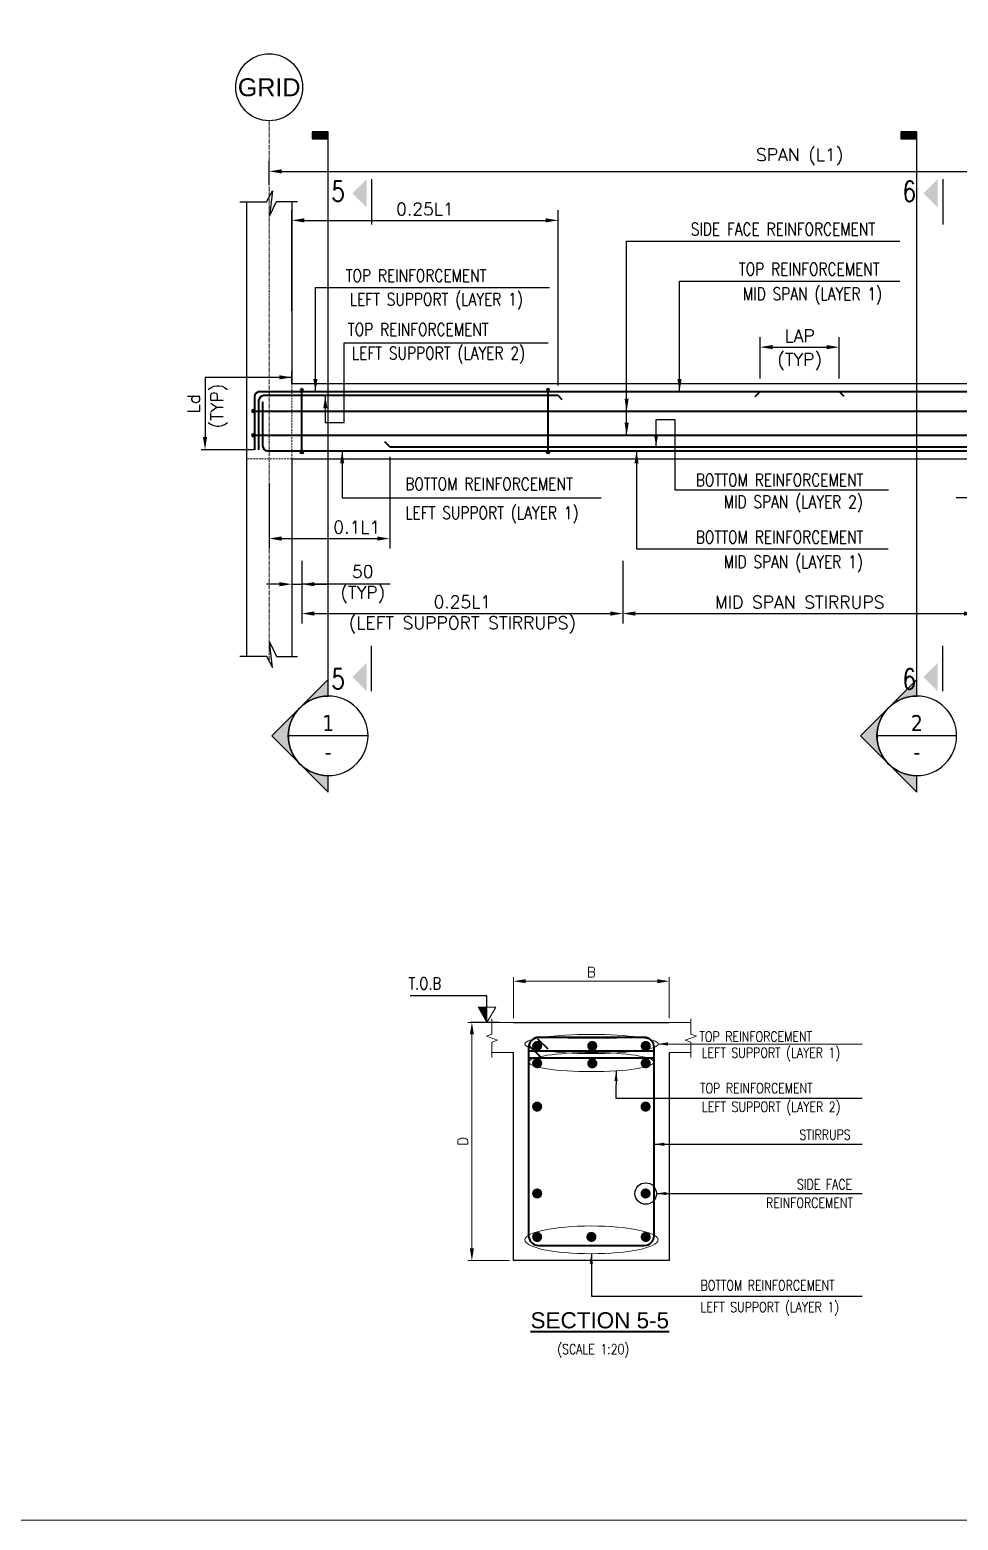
# Model space of a CAD drawing. Header units: millimetres. Extents: x 187381 to 885080, y 3378 to 168095.
# Drawn here: x 416348 to 420968, y 3378 to 10794 of the extents above; entities that cross this region are included whole.
import ezdxf
from ezdxf.enums import TextEntityAlignment as Align

# ---------------------------------------------------------------- set-up
doc = ezdxf.new("R2010")
doc.units = ezdxf.units.MM
doc.header["$LTSCALE"] = 15
doc.linetypes.add('CENTER', pattern=[2, 1.25, -0.25, 0.25, -0.25])
doc.linetypes.add('HIDDEN', pattern=[0.375, 0.25, -0.125])
for name, color, linetype in [('2C', 1, 'Continuous'), ('S-ANNO-HATS', 252, 'Continuous'), ('S-ANNO-SYMB', 3, 'Continuous'), ('S-ANNO-TEXT-T250', 3, 'Continuous'), ('S-CON2', 1, 'Continuous'), ('S-REIN-CON4', 4, 'Continuous'), ('SS-ANNO-DIMS', 1, 'Continuous')]:
    doc.layers.add(name, color=color, linetype=linetype)
for name, color, linetype, lineweight in [('4C', 2, 'Continuous', 0), ('S-ANNO-LEAD', 1, 'Continuous', 20), ('S-Anno-Text', 3, 'Continuous', 30), ('S-ANNO-TEXT-T300', 3, 'Continuous', 30), ('S-ANNO-TEXT-T400', 4, 'Continuous', 40), ('S-BEAM-CON4', 4, 'Continuous', 40), ('S-GRID', 8, 'CENTER', 9), ('S-GRID-DIMS-400', 1, 'Continuous', 9), ('S-PLAN-CON2', 1, 'Continuous', 20), ('S-SECT-CON2', 1, 'Continuous', 20), ('S-SECT-CON4', 4, 'Continuous', 40), ('S-SLAB-HID1', 8, 'HIDDEN', 9), ('S_DIM', 1, 'Continuous', 20)]:
    doc.layers.add(name, color=color, linetype=linetype, lineweight=lineweight)
doc.styles.add('ARIAL', font='arial.ttf')
doc.styles.add('Romans', font='romans.shx')
doc.styles.add('ROMANS-TITLE', font='ROMANS.shx', dxfattribs={"width": 0.8})
doc.styles.add('T250-SCALE1', font='romans.shx', dxfattribs={"width": 0.8})
doc.styles.add('Tahoma', font='tahoma.ttf')
doc.dimstyles.new('Addhar_75', dxfattribs={"dimscale": 75, "dimtxt": 2.5, "dimasz": 3, "dimexe": 3, "dimexo": 3, "dimgap": 1, "dimtad": 1, "dimdec": 0, "dimzin": 1, "dimdsep": 46, "dimtxsty": 'Romans', "dimcen": -3, "dimdle": 1, "dimclrd": 8, "dimclre": 8, "dimclrt": 3, "dimadec": 0, "dimazin": 0, "dimtfac": 1, "dimtdec": 0, "dimtofl": 0, "dimtmove": 0, "dimatfit": 3, "dimfxl": 1, "dimtvp": 2, "dimtolj": 1, "dimtzin": 0, "dimarcsym": 0})
doc.dimstyles.new('LEADER-SCALE1', dxfattribs={"dimtxt": 3, "dimasz": 2, "dimexe": 1, "dimexo": 1, "dimgap": 1, "dimtad": 1, "dimdec": 0, "dimzin": 1, "dimdsep": 46, "dimtxsty": 'T250-SCALE1', "dimcen": -3, "dimdle": 1, "dimclrt": 3, "dimadec": 0, "dimazin": 0, "dimtfac": 1, "dimtdec": 0, "dimtofl": 0, "dimtmove": 0, "dimatfit": 3, "dimfxl": 1, "dimtvp": 2, "dimtolj": 1, "dimtzin": 0, "dimarcsym": 0})
doc.dimstyles.new('MRF_150', dxfattribs={"dimscale": 150, "dimtxt": 3, "dimasz": 3, "dimexe": 1, "dimexo": 1, "dimgap": 1, "dimtad": 1, "dimdec": 0, "dimzin": 1, "dimdsep": 46, "dimtxsty": 'Romans', "dimcen": -3, "dimdle": 1, "dimclrd": 256, "dimclre": 256, "dimclrt": 3, "dimadec": 0, "dimazin": 0, "dimtfac": 1, "dimtdec": 0, "dimtofl": 0, "dimtmove": 0, "dimatfit": 3, "dimfxl": 1, "dimtvp": 2, "dimtolj": 1, "dimtzin": 0, "dimlwd": -1, "dimlwe": -1, "dimarcsym": 0})

# ---------------------------------------------------------------- blocks, each defined once
blk = doc.blocks.new('*D375')
at = {"layer": 'SS-ANNO-DIMS', "color": 1, "lineweight": -2, "transparency": 16777216}
for p, q in [((419982.2, 9058.5), (419982.2, 9264.9)), ((420375.7, 9058.5), (420375.7, 9264.9))]:
    blk.add_line(p, q, dxfattribs=at)
at = {"layer": 'SS-ANNO-DIMS', "lineweight": -2, "transparency": 16777216}
blk.add_line((420044.7, 9214.9), (420313.2, 9214.9), dxfattribs=at)
at = {"layer": 'SS-ANNO-DIMS', "transparency": 16777216}
for points in [[(420044.7, 9225.3), (420044.7, 9204.5), (419982.2, 9214.9)], [(420313.2, 9225.3), (420313.2, 9204.5), (420375.7, 9214.9)]]:
    blk.add_solid(points, dxfattribs=at)
at = {"layer": 'SS-ANNO-DIMS', "color": 3, "transparency": 16777216, "char_height": 62.5, "attachment_point": 5, "style": 'Romans'}
for s, insert in [('\\A1;LAP', (420179, 9271.2)), ('\\A1;(TYP)', (420179, 9142.3))]:
    blk.add_mtext(s, dxfattribs=dict(at, insert=insert))
blk = doc.blocks.new('*D376')
at = {"layer": 'SS-ANNO-DIMS', "color": 1, "lineweight": -2, "transparency": 16777216}
for p, q in [((418139.4, 8668.5), (418139.4, 8212.3)), ((417539.4, 8537.8), (417539.4, 8212.3))]:
    blk.add_line(p, q, dxfattribs=at)
at = {"layer": 'SS-ANNO-DIMS', "lineweight": -2, "transparency": 16777216}
blk.add_line((417601.9, 8262.3), (418076.9, 8262.3), dxfattribs=at)
at = {"layer": 'SS-ANNO-DIMS', "transparency": 16777216}
for points in [[(417601.9, 8272.8), (417601.9, 8251.9), (417539.4, 8262.3)], [(418076.9, 8272.8), (418076.9, 8251.9), (418139.4, 8262.3)]]:
    blk.add_solid(points, dxfattribs=at)
at = {"layer": 'SS-ANNO-DIMS', "color": 3, "transparency": 16777216, "insert": (417975.3, 8318.6), "char_height": 62.5, "attachment_point": 5, "style": 'Romans'}
blk.add_mtext('\\A1;0.1L1', dxfattribs=at)
blk = doc.blocks.new('*D408')
at = {"layer": 'SS-ANNO-DIMS', "color": 1, "lineweight": -2, "transparency": 16777216}
for p, q in [((417651.9, 9396.2), (417651.9, 9895.6)), ((418976.9, 9023.5), (418976.9, 9895.6))]:
    blk.add_line(p, q, dxfattribs=at)
at = {"layer": 'SS-ANNO-DIMS', "lineweight": -2, "transparency": 16777216}
blk.add_line((417714.4, 9845.6), (418914.4, 9845.6), dxfattribs=at)
at = {"layer": 'SS-ANNO-DIMS', "transparency": 16777216}
for points in [[(417714.4, 9856), (417714.4, 9835.2), (417651.9, 9845.6)], [(418914.4, 9856), (418914.4, 9835.2), (418976.9, 9845.6)]]:
    blk.add_solid(points, dxfattribs=at)
at = {"layer": 'SS-ANNO-DIMS', "color": 3, "transparency": 16777216, "insert": (418314.4, 9901.9), "char_height": 62.5, "attachment_point": 5, "style": 'Romans'}
blk.add_mtext('\\A1;0.25L1', dxfattribs=at)
blk = doc.blocks.new('A$C6B4B2352')
at = {"layer": 'S-ANNO-HATS'}
h = blk.add_hatch(color=6, dxfattribs=at)
h.dxf.hatch_style = 1
edge = h.paths.add_edge_path()
edge.add_arc((-7.5, 0), 7.5, 0, 360)
at = {"layer": 'S-REIN-CON4'}
blk.add_circle((-7.5, 0), 7.5, dxfattribs=at)
blk = doc.blocks.new('*D378')
at = {"layer": 'SS-ANNO-DIMS', "color": 1, "lineweight": -2, "transparency": 16777216}
for p, q in [((417539.4, 10022.7), (417539.4, 10139.4)), ((422818.5, 10034.8), (422818.5, 10139.4))]:
    blk.add_line(p, q, dxfattribs=at)
at = {"layer": 'SS-ANNO-DIMS', "lineweight": -2, "transparency": 16777216}
blk.add_line((417601.9, 10089.4), (422756, 10089.4), dxfattribs=at)
at = {"layer": 'SS-ANNO-DIMS', "transparency": 16777216}
for points in [[(417601.9, 10099.8), (417601.9, 10079), (417539.4, 10089.4)], [(422756, 10099.8), (422756, 10079), (422818.5, 10089.4)]]:
    blk.add_solid(points, dxfattribs=at)
at = {"layer": 'SS-ANNO-DIMS', "color": 3, "transparency": 16777216, "insert": (420179, 10162), "char_height": 62.5, "attachment_point": 5, "style": 'Romans'}
blk.add_mtext('\\A1;SPAN (L1)', dxfattribs=at)
blk = doc.blocks.new('*D387')
at = {"layer": 'SS-ANNO-DIMS', "color": 1, "lineweight": -2, "transparency": 16777216}
for p, q in [((417701.9, 8150.7), (417701.9, 7839.1)), ((419299.1, 8136.9), (419299.1, 7839.1))]:
    blk.add_line(p, q, dxfattribs=at)
at = {"layer": 'SS-ANNO-DIMS', "lineweight": -2, "transparency": 16777216}
blk.add_line((417764.4, 7889.1), (419236.6, 7889.1), dxfattribs=at)
at = {"layer": 'SS-ANNO-DIMS', "transparency": 16777216}
for points in [[(417764.4, 7899.6), (417764.4, 7878.7), (417701.9, 7889.1)], [(419236.6, 7899.6), (419236.6, 7878.7), (419299.1, 7889.1)]]:
    blk.add_solid(points, dxfattribs=at)
at = {"layer": 'SS-ANNO-DIMS', "color": 3, "transparency": 16777216, "insert": (418500.5, 7884.4), "char_height": 62.5, "attachment_point": 5, "style": 'Romans'}
blk.add_mtext('\\A1;0.25L1 \\P(LEFT SUPPORT STIRRUPS)', dxfattribs=at)
blk = doc.blocks.new('*D388')
at = {"layer": 'SS-ANNO-DIMS', "color": 1, "lineweight": -2, "transparency": 16777216}
for p, q in [((421058.8, 8241), (421058.8, 7839.1)), ((419299.1, 8150.7), (419299.1, 7839.1))]:
    blk.add_line(p, q, dxfattribs=at)
at = {"layer": 'SS-ANNO-DIMS', "lineweight": -2, "transparency": 16777216}
blk.add_line((419361.6, 7889.1), (420996.3, 7889.1), dxfattribs=at)
at = {"layer": 'SS-ANNO-DIMS', "transparency": 16777216}
for points in [[(419361.6, 7899.6), (419361.6, 7878.7), (419299.1, 7889.1)], [(420996.3, 7899.6), (420996.3, 7878.7), (421058.8, 7889.1)]]:
    blk.add_solid(points, dxfattribs=at)
at = {"layer": 'SS-ANNO-DIMS', "color": 3, "transparency": 16777216, "insert": (420179, 7945.4), "char_height": 62.5, "attachment_point": 5, "style": 'Romans'}
blk.add_mtext('\\A1;MID SPAN STIRRUPS', dxfattribs=at)
blk = doc.blocks.new('*D393')
at = {"layer": 'SS-ANNO-DIMS', "color": 1, "lineweight": -2, "transparency": 16777216}
for p, q in [((417651.9, 8116.7), (417651.9, 7985.2)), ((417701.9, 8150.7), (417701.9, 7985.2))]:
    blk.add_line(p, q, dxfattribs=at)
at = {"layer": 'SS-ANNO-DIMS', "lineweight": -2, "transparency": 16777216}
for p, q in [((417589.4, 8035.2), (417526.9, 8035.2)), ((417651.9, 8035.2), (417701.9, 8035.2)), ((417651.9, 8035.2), (417701.9, 8035.2)), ((418141.6, 8035.2), (417701.9, 8035.2)), ((417764.4, 8035.2), (417826.9, 8035.2))]:
    blk.add_line(p, q, dxfattribs=at)
at = {"layer": 'SS-ANNO-DIMS', "transparency": 16777216}
for points in [[(417589.4, 8045.6), (417589.4, 8024.8), (417651.9, 8035.2)], [(417764.4, 8045.6), (417764.4, 8024.8), (417701.9, 8035.2)]]:
    blk.add_solid(points, dxfattribs=at)
at = {"layer": 'SS-ANNO-DIMS', "color": 3, "transparency": 16777216, "insert": (418005, 8035.2), "char_height": 62.5, "attachment_point": 5, "style": 'Romans'}
blk.add_mtext('\\A1;50\\P(TYP)', dxfattribs=at)
blk = doc.blocks.new('*U373')
blk.add_hatch(color=1).paths.add_polyline_path([(0.125, 4.733), (0.125, 4.677), (0, 4.677), (0, 4.733)])
h = blk.add_hatch(color=1)
edge = h.paths.add_edge_path()
edge.add_line((0, 0.312), (0, 0.442))
edge.add_line((0, 0.442), (0.442, 0))
edge.add_line((0.442, 0), (0, -0.442))
edge.add_line((0, -0.442), (0, -0.313))
edge.add_arc((0, 0), 0.312, 270, 450)
at = {"color": 1}
for p, q in [((0, 0.312), (0, 4.733)), ((-0.313, 0), (0.312, 0))]:
    blk.add_line(p, q, dxfattribs=at)
blk.add_lwpolyline([(0.125, 4.733), (0.125, 4.677), (0, 4.677), (0, 4.733)], close=True, dxfattribs=at)
blk.add_lwpolyline([(0, 0.312), (0, 0.442), (0.442, 0), (0, -0.442), (0, -0.313, 1)], format="xyb", close=True, dxfattribs=at)
blk.add_circle((0, 0), 0.312, dxfattribs=at)
at = {"style": 'Tahoma', "flags": 8}
blk.add_attdef('VIEWNUMBER', text='', height=0.125, dxfattribs=at).set_placement((0, 0), align=Align.BOTTOM_CENTER)
blk.add_attdef('SHEETNUMBER', text='', height=0.125, dxfattribs=at).set_placement((0, -0.063), align=Align.TOP_CENTER)
blk = doc.blocks.new('*U374')
blk.add_hatch(color=1).paths.add_polyline_path([(0.125, 4.733), (0.125, 4.677), (0, 4.677), (0, 4.733)])
h = blk.add_hatch(color=1)
edge = h.paths.add_edge_path()
edge.add_line((0, 0.312), (0, 0.442))
edge.add_line((0, 0.442), (0.442, 0))
edge.add_line((0.442, 0), (0, -0.442))
edge.add_line((0, -0.442), (0, -0.313))
edge.add_arc((0, 0), 0.312, 270, 450)
at = {"color": 1}
for p, q in [((0, 0.312), (0, 4.733)), ((-0.313, 0), (0.312, 0))]:
    blk.add_line(p, q, dxfattribs=at)
blk.add_lwpolyline([(0.125, 4.733), (0.125, 4.677), (0, 4.677), (0, 4.733)], close=True, dxfattribs=at)
blk.add_lwpolyline([(0, 0.312), (0, 0.442), (0.442, 0), (0, -0.442), (0, -0.313, 1)], format="xyb", close=True, dxfattribs=at)
blk.add_circle((0, 0), 0.312, dxfattribs=at)
at = {"style": 'Tahoma', "flags": 8}
blk.add_attdef('VIEWNUMBER', text='', height=0.125, dxfattribs=at).set_placement((0, 0), align=Align.BOTTOM_CENTER)
blk.add_attdef('SHEETNUMBER', text='', height=0.125, dxfattribs=at).set_placement((0, -0.063), align=Align.TOP_CENTER)
blk = doc.blocks.new('*D394')
at = {"layer": 'S_DIM', "transparency": 16777216}
for p, q in [((418735.2, 5855.1), (418528.1, 5855.1)), ((418548.1, 5795.1), (418548.1, 4729.8)), ((418735.2, 4669.8), (418528.1, 4669.8))]:
    blk.add_line(p, q, dxfattribs=at)
for points in [[(418538.1, 5795.1), (418558.1, 5795.1), (418548.1, 5855.1)], [(418538.1, 4729.8), (418558.1, 4729.8), (418548.1, 4669.8)]]:
    blk.add_solid(points, dxfattribs=at)
at = {"layer": 'S_DIM', "color": 3, "transparency": 16777216, "insert": (418503.1, 5262.4), "char_height": 50, "attachment_point": 5, "rotation": 90, "style": 'Romans'}
blk.add_mtext('\\A1;D', dxfattribs=at)
blk = doc.blocks.new('*D395')
at = {"layer": 'S_DIM', "transparency": 16777216}
for p, q in [((418755.2, 5875.1), (418755.2, 6079.7)), ((418815.2, 6059.7), (419470.2, 6059.7)), ((419530.2, 5875.1), (419530.2, 6079.7))]:
    blk.add_line(p, q, dxfattribs=at)
for points in [[(418815.2, 6069.7), (418815.2, 6049.7), (418755.2, 6059.7)], [(419470.2, 6069.7), (419470.2, 6049.7), (419530.2, 6059.7)]]:
    blk.add_solid(points, dxfattribs=at)
at = {"layer": 'S_DIM', "color": 3, "transparency": 16777216, "insert": (419142.7, 6104.7), "char_height": 50, "attachment_point": 5, "style": 'Romans'}
blk.add_mtext('\\A1;B', dxfattribs=at)
blk = doc.blocks.new('el1')
at = {"color": 1}
for p, q in [((0, 0), (0, 132.4)), ((0, 132.4), (381.2, 132.4))]:
    blk.add_line(p, q, dxfattribs=at)
at = {"layer": '2C'}
blk.add_line((-61.6, 0), (82.5, 0), dxfattribs=at)
at = {"layer": '4C'}
for p, q in [((0, 0), (-43.8, 75.9)), ((-43.8, 75.9), (43.8, 75.9)), ((0, 0), (43.8, 75.9))]:
    blk.add_line(p, q, dxfattribs=at)
at = {"layer": '4C', "ltscale": 0.8}
blk.add_solid([(0, 0), (0, 75.9), (43.8, 75.9)], dxfattribs=at)

msp = doc.modelspace()

# ---------------------------------------------------------------- linework, layer by layer
at = {"color": 2}
for p, q in [((418049.4, 10050.8, 0), (418049.4, 9825.8, 0)), ((420891, 10050.8, 0), (420891, 9825.8, 0)), ((418049.4, 7502.9, 0), (418049.4, 7727.9, 0)), ((420891, 7502.9, 0), (420891, 7727.9, 0))]:
    msp.add_line(p, q, dxfattribs=at)
at = {"color": 1}
msp.add_circle((417539.4, 10507.9), 166.5, dxfattribs=at)
at = {"color": 2}
for points in [[(418024.4, 10050.8, 0), (417953.7, 9980.1, 0), (418024.4, 9909.4, 0)], [(420866, 10050.8, 0), (420795.3, 9980.1, 0), (420866, 9909.4, 0)], [(418024.4, 7502.9, 0), (417953.7, 7573.6, 0), (418024.4, 7644.3, 0)], [(420866, 7502.9, 0), (420795.3, 7573.6, 0), (420866, 7644.3, 0)]]:
    msp.add_solid(points, dxfattribs=at)
at = {"layer": '2C'}
msp.add_circle((419413, 5003.2), 53.4, dxfattribs=at)
at = {"layer": 'S-BEAM-CON4'}
for p, q in [((417491.9, 8993.5), (428502.1, 8993.5)), ((418976.9, 8973.5), (417511.9, 8973.5)), ((417701.9, 8688.5), (417701.9, 9003.5)), ((418926.9, 8688.5), (418926.9, 9003.5)), ((418997.9, 8952.5), (418976.9, 8973.5)), ((419957.2, 8968.5), (419982.2, 8993.5)), ((420400.7, 8968.5), (420375.7, 8993.5)), ((417466.9, 8968.5), (417466.9, 8704.4)), ((417486.9, 8948.5), (417486.9, 8704.4)), ((417506.9, 8942.1), (417506.9, 8723.5)), ((417466.9, 8896.5), (428527.1, 8896.5)), ((417466.9, 8776.5), (428527.1, 8776.5)), ((417531.9, 8698.5), (428469.8, 8698.5)), ((418139.4, 8718.5), (418114.4, 8743.5)), ((418139.4, 8718.5), (422033.5, 8718.5))]:
    msp.add_line(p, q, dxfattribs=at)
for centre, start, end in [((417491.9, 8968.5), 90, 180), ((417511.9, 8948.5), 90, 180), ((417531.9, 8723.5), 180, 270)]:
    msp.add_arc(centre, 25, start, end, dxfattribs=at)
at = {"layer": 'S-CON2'}
for p, q in [((417525.5, 9937.1), (417556.2, 9992.7)), ((417556.2, 9992.7), (417540.9, 9866.2)), ((417540.9, 9866.2), (417575.4, 9939)), ((417575.4, 9939), (417681, 9939)), ((417651.9, 9939), (417651.9, 9033.5)), ((417393.1, 9937.1), (417525.5, 9937.1)), ((417651.9, 9033.5), (422931, 9033.5)), ((417651.9, 8658.5), (417651.9, 7674.8)), ((417651.9, 8658.5), (422706, 8658.5)), ((417556.2, 7621.2), (417540.9, 7747.6)), ((417540.9, 7747.6), (417575.4, 7674.8)), ((417393.1, 7676.7), (417525.5, 7676.7)), ((417525.5, 7676.7), (417556.2, 7621.2)), ((417575.4, 7674.8), (417681, 7674.8))]:
    msp.add_line(p, q, dxfattribs=at)
at = {"layer": 'S-CON2', "color": 1}
for p, q in [((417651.9, 9034.1), (417651.9, 9094.7)), ((417461.2, 8704.4), (417200.2, 8704.4))]:
    msp.add_line(p, q, dxfattribs=at)
at = {"layer": 'S-CON2'}
for points in [[(418755.2, 5855.1), (419530.2, 5855.1)], [(419530.2, 5705.1), (419530.2, 4669.8), (418755.2, 4669.8), (418755.2, 5705.1)]]:
    msp.add_lwpolyline(points, dxfattribs=at)
at = {"layer": 'S-GRID', "linetype": 'CENTER'}
msp.add_line((417539.4, 7651.6), (417539.4, 10341.5), dxfattribs=at)
at = {"layer": 'S-GRID-DIMS-400', "color": 8, "extrusion": (0, 0, -1)}
for centre, ratio in [((419142.6, 5747.5), 0.143487), ((419142.6, 4772.8), 0.208261)]:
    msp.add_ellipse(centre, major_axis=(-331.7, 0), ratio=ratio, dxfattribs=at)
at = {"layer": 'S-GRID-DIMS-400', "color": 8}
msp.add_ellipse((419142.6, 5657.3), major_axis=(311.3, 0), ratio=0.152848, dxfattribs=at)
at = {"layer": 'S-PLAN-CON2'}
msp.add_lwpolyline([(406433.2, 15316.3), (433303.6, 15316.3), (433303.6, 3377.9), (406433.2, 3377.9)], close=True, dxfattribs=at)
at = {"layer": 'S-SECT-CON2', "linetype": 'Continuous'}
for p, q in [((418755.2, 5855.1), (418647.8, 5855.1)), ((419530.2, 5855.1), (419637.6, 5855.1)), ((418755.2, 5705.1), (418647.8, 5705.1)), ((419530.2, 5705.1), (419637.6, 5705.1))]:
    msp.add_line(p, q, dxfattribs=at)
for points in [[(418647.8, 5872.5), (418647.8, 5796.3), (418620.3, 5786.3), (418675.3, 5766.3), (418647.8, 5756.3), (418647.8, 5680.9)], [(419637.6, 5872.5), (419637.6, 5796.3), (419665, 5786.3), (419610.1, 5766.3), (419637.6, 5756.3), (419637.6, 5680.9)]]:
    msp.add_lwpolyline(points, dxfattribs=at)
at = {"layer": 'S-SECT-CON4'}
for p, q in [((419455.2, 5711.9), (418830.2, 5711.9)), ((418835.5, 5736.6), (418895.9, 5676.5)), ((418875.3, 5773.4), (418925.4, 5723.6)), ((419027.7, 5780.1), (419266.2, 5780.1)), ((419455.2, 5677.5), (418830.2, 5677.5)), ((419027.7, 4744.8), (419266.2, 4744.8))]:
    msp.add_line(p, q, dxfattribs=at)
msp.add_lwpolyline([(418880.2, 5780.1, 0.414214), (418830.2, 5730.1), (418830.2, 4794.8, 0.414214), (418880.2, 4744.8), (419405.2, 4744.8, 0.414214), (419455.2, 4794.8), (419455.2, 5730.1, 0.414214), (419405.2, 5780.1)], format="xyb", close=True, dxfattribs=at)
at = {"layer": 'S-SECT-CON4', "const_width": 25}
for points in [[(418860.4, 5737.5, 1), (418885.4, 5737.5, 1)], [(419134.7, 5737.5, 1), (419159.7, 5737.5, 1)], [(419400.7, 5737.5, 1), (419425.7, 5737.5, 1)], [(418860.4, 5651.7, 1), (418885.4, 5651.7, 1)], [(419134.7, 5650.9, 1), (419159.7, 5650.9, 1)], [(419400.7, 5651.7, 1), (419425.7, 5651.7, 1)], [(418860.4, 5435.7, 1), (418885.4, 5435.7, 1)], [(418860.4, 5435.7, 1), (418885.4, 5435.7, 1)], [(419425, 5435.7, -1), (419400, 5435.7, -1)], [(419425, 5435.7, -1), (419400, 5435.7, -1)], [(418860.4, 5003.5, 1), (418885.4, 5003.5, 1)], [(418860.4, 5003.5, 1), (418885.4, 5003.5, 1)], [(419425, 5003.5, -1), (419400, 5003.5, -1)], [(419425, 5003.5, -1), (419400, 5003.5, -1)], [(418860.4, 4787.3, -1), (418885.4, 4787.3, -1)], [(419130.2, 4787.3, -1), (419155.2, 4787.3, -1)], [(419400.7, 4787.3, -1), (419425.7, 4787.3, -1)]]:
    msp.add_lwpolyline(points, format="xyb", close=True, dxfattribs=at)
at = {"layer": 'S-SLAB-HID1', "ltscale": 2.5}
for p, q in [((417651.9, 9033.5), (417651.9, 8658.5)), ((417651.9, 8658.5), (417426.9, 8658.5))]:
    msp.add_line(p, q, dxfattribs=at)
at = {"layer": 'SS-ANNO-DIMS'}
for p, q in [((417426.9, 9937.1), (417426.9, 7674.8)), ((417651.9, 9064.4), (417220.1, 9064.4)), ((417220.1, 9064.4), (417220.1, 8766.9))]:
    msp.add_line(p, q, dxfattribs=at)
for points in [[(417589.4, 9074.8), (417589.4, 9054), (417651.9, 9064.4)], [(417209.7, 8766.9), (417230.6, 8766.9), (417220.1, 8704.4)]]:
    msp.add_solid(points, dxfattribs=at)

# ---------------------------------------------------------------- block references
at = {"xscale": -1}
msp.add_blockref('el1', (418622.7, 5855.1), dxfattribs=at)
at = {"layer": 'S-ANNO-SYMB'}
ref = msp.add_blockref('*U373', (417833.1, 7280.7), dxfattribs=dict(at, xscale=-635, yscale=635, zscale=635))
ref.add_attrib('VIEWNUMBER', '1', dxfattribs={"layer": '0', "height": 79.4, "style": 'Tahoma'}).set_placement((417833.1, 7280.7), align=Align.BOTTOM_CENTER)
ref.add_attrib('SHEETNUMBER', '-', dxfattribs={"layer": '0', "height": 79.4, "style": 'Tahoma'}).set_placement((417833.1, 7241), align=Align.TOP_CENTER)
ref = msp.add_blockref('*U374', (420762.1, 7280.7), dxfattribs=dict(at, xscale=-635, yscale=635, zscale=635))
ref.add_attrib('VIEWNUMBER', '2', dxfattribs={"layer": '0', "height": 79.4, "style": 'Tahoma'}).set_placement((420762.1, 7280.7), align=Align.BOTTOM_CENTER)
ref.add_attrib('SHEETNUMBER', '-', dxfattribs={"layer": '0', "height": 79.4, "style": 'Tahoma'}).set_placement((420762.1, 7241), align=Align.TOP_CENTER)
at = {"layer": 'S-BEAM-CON4', "xscale": -1, "rotation": 90}
for p in [(417701.9, 8993.5), (418926.9, 8993.5), (417459.4, 8889), (417459.4, 8769)]:
    msp.add_blockref('A$C6B4B2352', p, dxfattribs=at)
at = {"layer": 'S-BEAM-CON4', "rotation": 89.99999999999999}
for p in [(417701.9, 8698.5), (418926.9, 8698.5)]:
    msp.add_blockref('A$C6B4B2352', p, dxfattribs=at)

# ---------------------------------------------------------------- texts
at = {"color": 2, "style": 'Romans', "width": 0.8}
for s, p in [('5', (417882.6, 9990.2, 0)), ('6', (420724.2, 9990.2, 0)), ('5', (417882.6, 7563.5, 0)), ('6', (420724.2, 7563.5, 0))]:
    msp.add_text(s, height=100, dxfattribs=at).set_placement(p, align=Align.MIDDLE)
at = {"style": 'ARIAL', "flags": 8}
msp.add_attdef('GRID', text='1', height=89.3, dxfattribs=at).set_placement((417539.4, 10507.9), align=Align.MIDDLE_CENTER)
at = {"layer": 'S-Anno-Text', "style": 'ROMANS-TITLE', "width": 0.8}
for s, p in [('SIDE FACE REINFORCEMENT', (419637.4, 9770.6)), ('TOP REINFORCEMENT', (417919.8, 9539.4)), ('TOP REINFORCEMENT', (419876.2, 9571.7)), ('LEFT SUPPORT (LAYER 1)', (417940.1, 9421.5)), ('MID SPAN (LAYER 1)', (419896.5, 9448.4)), ('TOP REINFORCEMENT', (417930.7, 9271.5)), ('LEFT SUPPORT (LAYER 2)', (417951.1, 9153.6)), ('BOTTOM REINFORCEMENT ', (418216.7, 8502.7)), ('BOTTOM REINFORCEMENT', (419662.3, 8522.5)), ('MID SPAN (LAYER 2)', (419801.1, 8414)), ('LEFT SUPPORT (LAYER 1)', (418216.7, 8359)), ('BOTTOM REINFORCEMENT', (419662.3, 8238.2)), ('MID SPAN (LAYER 1)', (419801.1, 8114.9))]:
    msp.add_text(s, height=62.5, dxfattribs=at).set_placement(p)
at = {"layer": 'S-ANNO-TEXT-T250', "style": 'Romans', "width": 0.8}
for s, p in [('TOP REINFORCEMENT', (419680.2, 5759.3)), ('LEFT SUPPORT (LAYER 1)', (419691.8, 5678.9)), ('TOP REINFORCEMENT', (419683.2, 5502.7)), ('LEFT SUPPORT (LAYER 2)', (419692.9, 5409.8)), ('STIRRUPS', (420177.5, 5270.9)), ('SIDE FACE', (420165.6, 5024.1)), ('REINFORCEMENT', (420012.2, 4931.8)), ('BOTTOM REINFORCEMENT ', (419686, 4521.4)), ('LEFT SUPPORT (LAYER 1)', (419686, 4413.2)), ('(SCALE 1:20)', (418973, 4204.2))]:
    msp.add_text(s, height=50, dxfattribs=at).set_placement(p)
at = {"layer": 'S-ANNO-TEXT-T300', "style": 'Romans', "width": 0.8}
msp.add_text('T.O.B', height=60, dxfattribs=at).set_placement((418232.9, 6018.7))
at = {"layer": 'S-ANNO-TEXT-T400', "style": 'ARIAL'}
msp.add_text('%%USECTION 5-5', height=80, dxfattribs=at).set_placement((419184.6, 4372.6), align=Align.MIDDLE_CENTER)
at = {"layer": 'SS-ANNO-DIMS', "color": 3, "char_height": 62.5, "attachment_point": 5, "rotation": 90, "style": 'Romans'}
for s, insert in [('\\A1;(TYP)', (417290.2, 8922)), ('\\A1;Ld', (417163.9, 8933.8))]:
    msp.add_mtext(s, dxfattribs=dict(at, insert=insert))

# ---------------------------------------------------------------- dimensions: what is measured, and where the dimension line sits
at = {"layer": 'S_DIM'}
dim = msp.add_linear_dim(base=(419530.2, 6059.7), p1=(418755.2, 5855.1), p2=(419530.2, 5855.1), text='B', dimstyle='MRF_150', override={"dimscale": 20, "dimtxt": 2.5}, dxfattribs=at)
dim.commit()
dim.dimension.update_dxf_attribs({"geometry": '*D395', "text_midpoint": (419142.7, 6104.7)})
dim = msp.add_linear_dim(base=(418548.1, 4669.8), p1=(418755.2, 5855.1), p2=(418755.2, 4669.8), angle=90, text='D', dimstyle='MRF_150', override={"dimscale": 20, "dimtxt": 2.5}, dxfattribs=at)
dim.commit()
dim.dimension.update_dxf_attribs({"geometry": '*D394', "text_midpoint": (418503.1, 5262.4)})
at = {"layer": 'SS-ANNO-DIMS'}
for base, p1, p2, text, picture, middle in [((422818.5, 10089.4), (417539.4, 9972.7), (422818.5, 9984.8), 'SPAN (L1)', '*D378', (420179, 10162)), ((418976.9, 9845.6), (417651.9, 9346.2), (418976.9, 8973.5), '0.25L1', '*D408', (418314.4, 9901.9)), ((420375.7, 9214.9), (419982.2, 9008.5), (420375.7, 9008.5), 'LAP\\X(TYP)', '*D375', (420179, 9214.9))]:
    dim = msp.add_linear_dim(base=base, p1=p1, p2=p2, text=text, dimstyle='Addhar_75', override={"dimscale": 25, "dimasz": 2.5, "dimexe": 2, "dimexo": 2, "dimrnd": 1, "dimclrd": 256, "dimclre": 1, "dimtofl": 1, "dimtmove": 1}, dxfattribs=at)
    dim.commit()
    dim.dimension.update_dxf_attribs({"geometry": picture, "text_midpoint": middle})
for base, p1, p2, text, picture, middle in [((418139.4, 8262.3), (417539.4, 8587.8), (418139.4, 8718.5), '0.1L1', '*D376', (417975.3, 8262.3)), ((421058.8, 7889.1), (419299.1, 8200.7), (421058.8, 8291), 'MID SPAN STIRRUPS', '*D388', (420179, 7889.1)), ((417701.9, 8035.2), (417651.9, 8166.7), (417701.9, 8200.7), '<>\\X(TYP)', '*D393', (418005, 8035.2)), ((419299.1, 7889.1), (417701.9, 8200.7), (419299.1, 8186.9), '0.25L1 \\X(LEFT SUPPORT STIRRUPS)', '*D387', (418500.5, 7884.4))]:
    dim = msp.add_linear_dim(base=base, p1=p1, p2=p2, text=text, dimstyle='Addhar_75', override={"dimscale": 25, "dimasz": 2.5, "dimexe": 2, "dimexo": 2, "dimrnd": 1, "dimclrd": 256, "dimclre": 1, "dimtofl": 1, "dimtmove": 1}, dxfattribs=at)
    dim.commit()
    dim.dimension.update_dxf_attribs({"geometry": picture, "text_midpoint": middle, "dimtype": 160})

# ---------------------------------------------------------------- leaders
at = {"layer": 'S-ANNO-LEAD'}
for points, override in [([(419318.1, 8776.5), (419318.1, 9742.6), (420678.3, 9742.6)], {"dimscale": 25, "dimasz": 2.5, "dimtad": 0}), ([(419318.1, 8896.5), (419318.1, 9742.6)], {"dimscale": 25, "dimasz": 2.5, "dimtad": 0}), ([(417769.5, 8993.5), (417769.5, 9511.4), (418934.1, 9511.4)], {"dimscale": 25, "dimasz": 2.5, "dimtad": 0}), ([(419581.2, 8993.5), (419581.2, 9543.8), (420678.3, 9543.8)], {"dimscale": 25, "dimasz": 2.5, "dimtad": 0}), ([(417818.7, 8973.5), (417818.7, 8839.4), (417912.6, 8839.4), (417912.6, 9236.7), (418927, 9236.7)], {"dimscale": 25, "dimasz": 2.5, "dimtad": 0}), ([(419464.8, 8718.5), (419464.8, 8855.1), (419558.6, 8855.1), (419558.6, 8504.1), (420621.2, 8504.1)], {"dimscale": 25, "dimasz": 2.5, "dimtad": 0}), ([(417902.7, 8698.5), (417902.7, 8464.7), (419191, 8464.7)], {"dimscale": 25, "dimasz": 2.5, "dimtad": 0}), ([(419367.3, 8698.5), (419367.3, 8210.7), (420619.8, 8210.7)], {"dimscale": 25, "dimasz": 2.5, "dimtad": 0}), ([(422391.1, 8698.5), (422391.1, 8464.7), (420957.3, 8464.7)], {"dimscale": 25, "dimasz": 2.5, "dimtad": 0}), ([(419474.2, 5747.5), (420490.1, 5746.2)], {"dimscale": 20, "dimasz": 2.5, "dimtad": 0}), ([(419265.9, 5613.1), (419264.9, 5478.3), (420490.1, 5478.3)], {"dimscale": 20, "dimasz": 2.5, "dimtad": 0}), ([(419455.2, 5248.4), (420490.1, 5248.4)], {"dimscale": 20, "dimasz": 2.5, "dimtad": 0}), ([(419466.3, 5003.2), (420490.1, 5003.4)], {"dimscale": 20, "dimasz": 2.5, "dimtad": 0}), ([(419142.6, 4703.8), (419142.6, 4491.8), (420490.1, 4491.8)], {"dimscale": 20, "dimasz": 2.5, "dimtad": 0})]:
    msp.add_leader(points, dimstyle='LEADER-SCALE1', override=override, dxfattribs=at)

doc.saveas('drawing.dxf')
